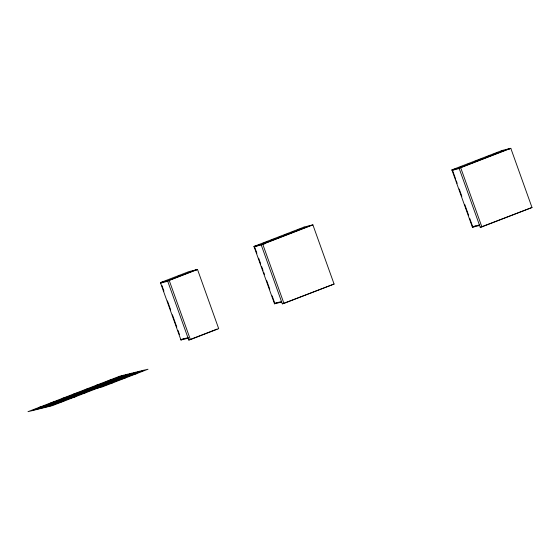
<?xml version="1.0" encoding="UTF-8"?>
<svg xmlns="http://www.w3.org/2000/svg" width="560" height="560" viewBox="0 0 560 560"><rect width="100%" height="100%" fill="white"/><g stroke="black" fill="none" stroke-linecap="round" stroke-linejoin="round"><path stroke-width="0.84" d="M188.118 338.219L180.957 339.99L160.419 282.618L188.72 271.677L197.512 269.493L218.701 328.671L190.4 339.619L188.769 340.025L167.58 280.847L195.881 269.899L196.049 270.361M281.68 302.036L274.512 303.807L253.974 246.435L304.094 227.052L312.893 224.868L334.082 284.046L283.962 303.436L282.324 303.835L261.135 244.664L311.255 225.274M479.598 225.484L472.437 227.255L451.892 169.883L502.012 150.5L510.811 148.323L532 207.501L481.88 226.884L480.242 227.29L459.053 168.112L509.173 148.729L509.341 149.191M163.009 282.142L160.58 283.087L168.161 281.148M177.562 276.514L179.991 275.576M254.548 246.743L254.142 246.897L265.342 243.565M255.752 246.274L259.798 244.713M263.032 243.46L267.071 241.899M270.305 240.646L274.351 239.085M277.585 237.832L281.624 236.271M284.858 235.018L287.28 234.08M290.514 232.827L294.56 231.266M297.794 230.013L301.833 228.452M303.849 227.675L304.094 227.052M452.865 170.037L455.294 169.099M458.528 167.846L462.567 166.285M467.418 164.409L469.84 163.471M474.691 161.595L477.12 160.657M478.737 160.034L482.776 158.466M486.01 157.22L490.056 155.652M493.29 154.406L497.329 152.838M160.419 282.618L169.218 280.441L197.512 269.493M253.974 246.435L262.773 244.258L312.893 224.868M451.892 169.883L460.691 167.706L510.811 148.323M459.634 168.42L452.06 170.352M181.202 339.367L180.789 339.528L188.37 337.596M472.682 226.632L472.269 226.793L479.843 224.861M180.957 339.99L185.003 338.429M274.512 303.807L277.746 302.554M472.437 227.255L475.671 226.009M188.769 340.025L217.07 329.077M282.324 303.835L334.082 284.046M480.242 227.29L532 207.501M32.06 410.676L123.648 375.249M36.12 409.668L127.708 374.248M40.18 408.66L131.761 373.24M44.233 407.659L135.821 372.232M48.293 406.651L139.881 371.231M143.941 370.223L52.353 405.65L28 411.677L119.588 376.257L148.001 369.222L102.207 386.932L73.794 393.967M281.512 301.567L274.351 303.345L274.757 303.184L272.125 295.82M108.136 380.681L136.549 373.646M96.691 385.112L125.104 378.077M85.239 389.536L113.659 382.501M62.342 398.398L86.702 392.364M50.897 402.822L75.25 396.795M39.445 407.253L63.805 401.219M502.012 150.5L502.18 150.962M460.691 167.706L481.88 226.884M452.473 170.191L455.693 179.186M456.281 180.824L457.156 183.281M459.207 189.007L461.846 196.364M464.772 204.547L468.58 215.18M469.749 218.456L472.388 225.813M262.773 244.258L283.962 303.436M254.842 247.555L256.893 253.281M258.65 258.195L260.701 263.921M261.583 266.371L263.046 270.459M263.627 272.097L264.509 274.554M266.56 280.28L269.78 289.275M169.218 280.441L190.4 339.619M161.875 285.376L163.926 291.102M167.44 300.923L170.66 309.918M172.417 314.825L176.813 327.096M177.982 330.372L179.445 334.46"/></g></svg>
